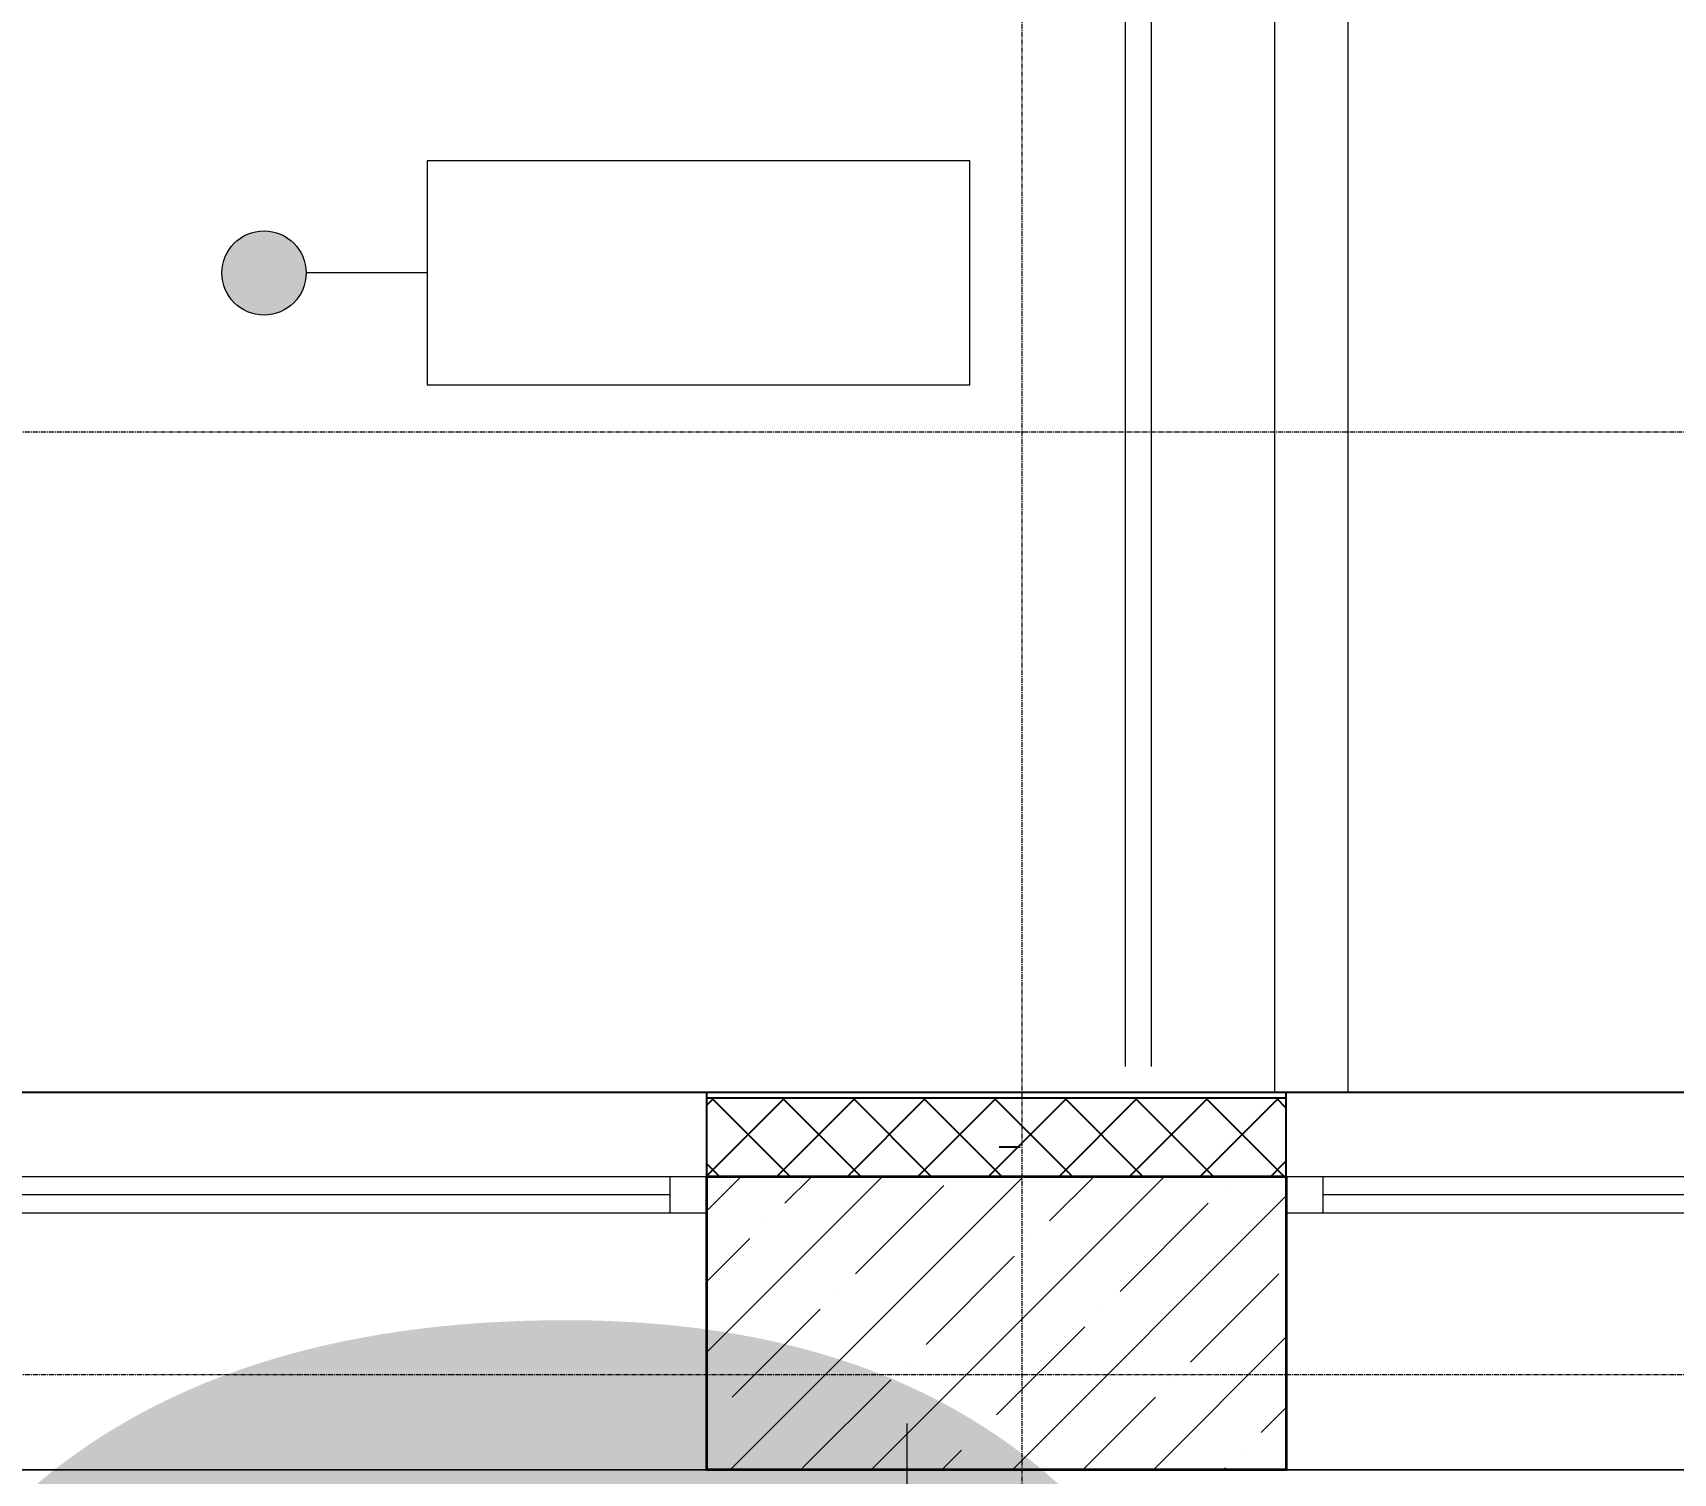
# Model space of a CAD drawing. Header units: millimetres. Extents: x 0 to 168960, y -92093 to 443706.
# Drawn here: x 38755 to 41887, y 319715 to 322465 of the extents above; entities that cross this region are included whole.
import ezdxf
from ezdxf.enums import TextEntityAlignment as Align

# ---------------------------------------------------------------- set-up
doc = ezdxf.new("R2018")
doc.units = ezdxf.units.MM
doc.linetypes.add('осевая', pattern=[50.8, 31.75, -6.35, 6.35, -6.35])
for name, color, linetype, lineweight in [('_0', 7, 'Continuous', 15), ('PDF _Высотные отметки', 7, 'Continuous', 9), ('АР_Названия помещений', 124, 'Continuous', 5), ('АР_Номер помещения', 1, 'Continuous', 25), ('АР_Окна БЛОК', 250, 'Continuous', 13), ('АР_Помещения_площадь', 19, 'Continuous', 9), ('АР_рабочий чистовой', 7, 'Continuous', 9), ('Поручни', 7, 'Continuous', 9), ('ТХ_Трансформ перегорордка', 250, 'Continuous', 5)]:
    doc.layers.add(name, color=color, linetype=linetype, lineweight=lineweight)
doc.layers.add('АР_Сущ.Несущая стена', color=7, linetype='Continuous')
doc.styles.add('ISOCPEUR', font='isocpeur.ttf', dxfattribs={"height": 175})
doc.styles.get("Standard").update_dxf_attribs({"font": 'arial.ttf'})

# ---------------------------------------------------------------- blocks, each defined once
blk = doc.blocks.new('ОКНО 1910')
at = {"layer": 'АР_Окна БЛОК', "color": 8, "ltscale": 0.1}
for points in [[(178763.3, -124524.8), (180673.3, -124524.8), (180673.3, -125084.8), (178763.3, -125084.8)], [(178763.3, -125014.8), (180673.3, -125014.8), (180673.3, -125084.8), (178763.3, -125084.8)], [(178763.3, -125014.8), (178833.3, -125014.8), (178833.3, -125084.8), (178763.3, -125084.8)], [(180603.3, -125014.8), (180673.3, -125014.8), (180673.3, -125084.8), (180603.3, -125084.8)]]:
    blk.add_lwpolyline(points, close=True, dxfattribs=at)
blk.add_lwpolyline([(178833.3, -125049.8), (180603.3, -125049.8)], dxfattribs=at)
blk = doc.blocks.new('3 ЭТАЖ')
at = {"layer": 'АР_Сущ.Несущая стена', "ltscale": 0.1}
h = blk.add_hatch(dxfattribs=at)
h.set_pattern_fill('ANSI37', color=8, scale=30, angle=180)
h.set_pattern_definition([(225, (327107.06, -168141.7), (67.35192, -67.35192), []), (315, (327107.06, -168141.7), (67.35192, 67.35192), [])])
h.paths.add_polyline_path([(149459.9, -43056.9), (149459.9, -42906.9), (148353.7, -42906.9), (148353.7, -43056.9)])
at = {"layer": 'АР_Сущ.Несущая стена', "lineweight": 13, "ltscale": 10000}
h = blk.add_hatch(dxfattribs=at)
h.set_pattern_fill('ANSI35', color=8, scale=30)
h.set_pattern_definition([(45, (-29518.63, 81467.89), (-134.70384, 134.70384), []), (45, (-29383.93, 81467.89), (-134.70384, 134.70384), [238.125, -47.625, 0, -47.625])])
h.paths.add_polyline_path([(149459.9, -43261.9), (149459.9, -43056.9), (148354.7, -43056.9), (148354.7, -43261.9)])
h.paths.add_polyline_path([(149459.9, -43616.9), (149459.9, -43261.9), (148354.7, -43261.9), (148354.7, -43616.9)])
at = {"layer": 'АР_рабочий чистовой', "color": 8, "ltscale": 0.1}
blk.add_lwpolyline([(149577.5, -35820.3), (149577.5, -42896.9)], dxfattribs=at)
at = {"layer": 'АР_Сущ.Несущая стена', "color": 8}
blk.add_line((148951.7, -43001.3), (148911.7, -43001.3), dxfattribs=at)
blk.add_line((148951.7, -43001.3), (148911.7, -43001.3), dxfattribs=at)
blk.add_line((148951.7, -43001.3), (148911.7, -43001.3), dxfattribs=at)
at = {"layer": 'АР_Сущ.Несущая стена', "color": 8, "ltscale": 0.1}
for points in [[(156752.3, -42896.9), (138222.8, -42896.9), (138222.8, -41095.4), (133195.8, -41095.4), (133195.8, -42896.9), (133154.3, -42896.9)], [(148353.7, -43056.9), (148353.7, -42896.9)], [(149459.9, -43056.9), (149459.9, -42896.9)], [(148353.7, -42906.9), (149459.9, -42906.9)]]:
    blk.add_lwpolyline(points, dxfattribs=at)
at = {"layer": 'АР_Сущ.Несущая стена', "color": 8, "linetype": 'Continuous', "lineweight": 35, "flags": 128}
blk.add_lwpolyline([(148353.7, -43056.9), (149459.9, -43056.9), (149459.9, -43616.9), (148353.7, -43616.9)], close=True, dxfattribs=at)
at = {"layer": 'Поручни', "color": 8}
for p, q in [((149152.5, -33540.9), (149152.5, -42846.9)), ((149202.5, -42846.9), (149202.5, -33590.9))]:
    blk.add_line(p, q, dxfattribs=at)
at = {"layer": 'АР_Сущ.Несущая стена', "color": 8, "rotation": 180}
for p in [(327117.1, -168141.7), (330133.2, -168141.7)]:
    blk.add_blockref('ОКНО 1910', p, dxfattribs=at)
blk = doc.blocks.new('*U362')
at = {"color": 8, "style": 'ISOCPEUR', "width": 0.7, "flags": 1}
blk.add_attdef('КАТЕГОРИЯ', (-499.2, -2092.2), '', height=250, dxfattribs=at)
at = {"layer": 'АР_Номер помещения', "color": 8, "style": 'ISOCPEUR', "width": 0.7}
blk.add_attdef('НОМЕР_ПОМЕЩЕНИЯ', text='', height=300, dxfattribs=at).set_placement((-17564.9, 2858.2), align=Align.MIDDLE_CENTER)
at = {"layer": 'АР_Помещения_площадь', "color": 8, "style": 'ISOCPEUR', "width": 0.7}
blk.add_attdef('ПЛОЩАДЬ_ПОМЕЩЕНИЯ', text='', height=200, dxfattribs=at).set_placement((-1475.6, 2342.5), align=Align.MIDDLE_RIGHT)
at = {"layer": 'АР_Помещения_площадь', "color": 8, "lineweight": 30, "width": 0.7, "flags": 104}
blk.add_attdef('ИМЯ_ПОМЕЩЕНИЯ', text='', height=100, dxfattribs=at).set_placement((157.6, 1217.1), align=Align.MIDDLE_CENTER)
blk = doc.blocks.new('высотная отметка')
at = {"layer": 'PDF _Высотные отметки'}
h = blk.add_hatch(color=8, dxfattribs=at)
h.dxf.hatch_style = 1
h.paths.add_polyline_path([(147588.7, -41332.1, 0.414214), (147508.3, -41251.7), (147508.3, -41412.4, 0.414214)])
h.paths.add_polyline_path([(147508.3, -41251.7, 0.414214), (147428, -41332.1, 0.414214), (147508.3, -41412.4)])
at = {"layer": 'PDF _Высотные отметки', "color": 8}
blk.add_lwpolyline([(147819.9, -41545.9), (148855.9, -41545.9), (148855.9, -41118.2), (147819.9, -41118.2)], close=True, dxfattribs=at)
blk.add_lwpolyline([(147819.9, -41332.1), (147588.7, -41332.1)], dxfattribs=at)
blk.add_circle((147508.3, -41332.1), 80.4, dxfattribs=at)
blk = doc.blocks.new('трансформ перег')
at = {"layer": 'ТХ_Трансформ перегорордка', "color": 8, "linetype": 'осевая', "lineweight": 0, "ltscale": 500}
blk.add_line((0, 0), (-6170, 0), dxfattribs=at)

msp = doc.modelspace()

# ---------------------------------------------------------------- linework, layer by layer
at = {"layer": '_0', "linetype": 'осевая', "ltscale": 0.3}
for p, q in [((40643.707, 301304.542), (40643.707, 336847.801)), ((1843.707, 321703.426), (74501.816, 321703.426)), ((1843.707, 319903.426), (74501.816, 319903.426))]:
    msp.add_line(p, q, dxfattribs=at)
at = {"layer": '_0'}
msp.add_line((41125.4, 329717.784), (41125.4, 320441.793), dxfattribs=at)
msp.add_lwpolyline([(29591.278, 315953.434), (29591.278, 319721.793), (48301.278, 319721.793), (48301.278, 313703.434), (29991.278, 313703.434), (29991.278, 315953.434)], dxfattribs=at)

# ---------------------------------------------------------------- block references
for name in ['3 ЭТАЖ', 'высотная отметка']:
    msp.add_blockref(name, (-108312.067, 363338.701), dxfattribs=at)
ref = msp.add_blockref('*U362', (49645.182, 311704.592), dxfattribs=at)
lines = msp.add_mtext('\\W0.8000;Кабинет информатики и информационных\\Pтехнологий с возможностью деления\\Pтрансформируемой перегородкой на два\\Pпомещения', dxfattribs={"layer": 'АР_Названия помещений', "color": 8, "insert": (33695.117, 321446.171), "char_height": 6603.18335, "width": 1779.62855, "attachment_point": 1})
ref.add_attrib('ИМЯ_ПОМЕЩЕНИЯ', '', (33695.117, 321446.171), dxfattribs={"flags": 104}).embed_mtext(lines)
at = {"layer": '_0', "lineweight": 35, "rotation": 270}
msp.add_blockref('трансформ перег', (40424.172, 313639.853), dxfattribs=at)

doc.saveas('drawing.dxf')
